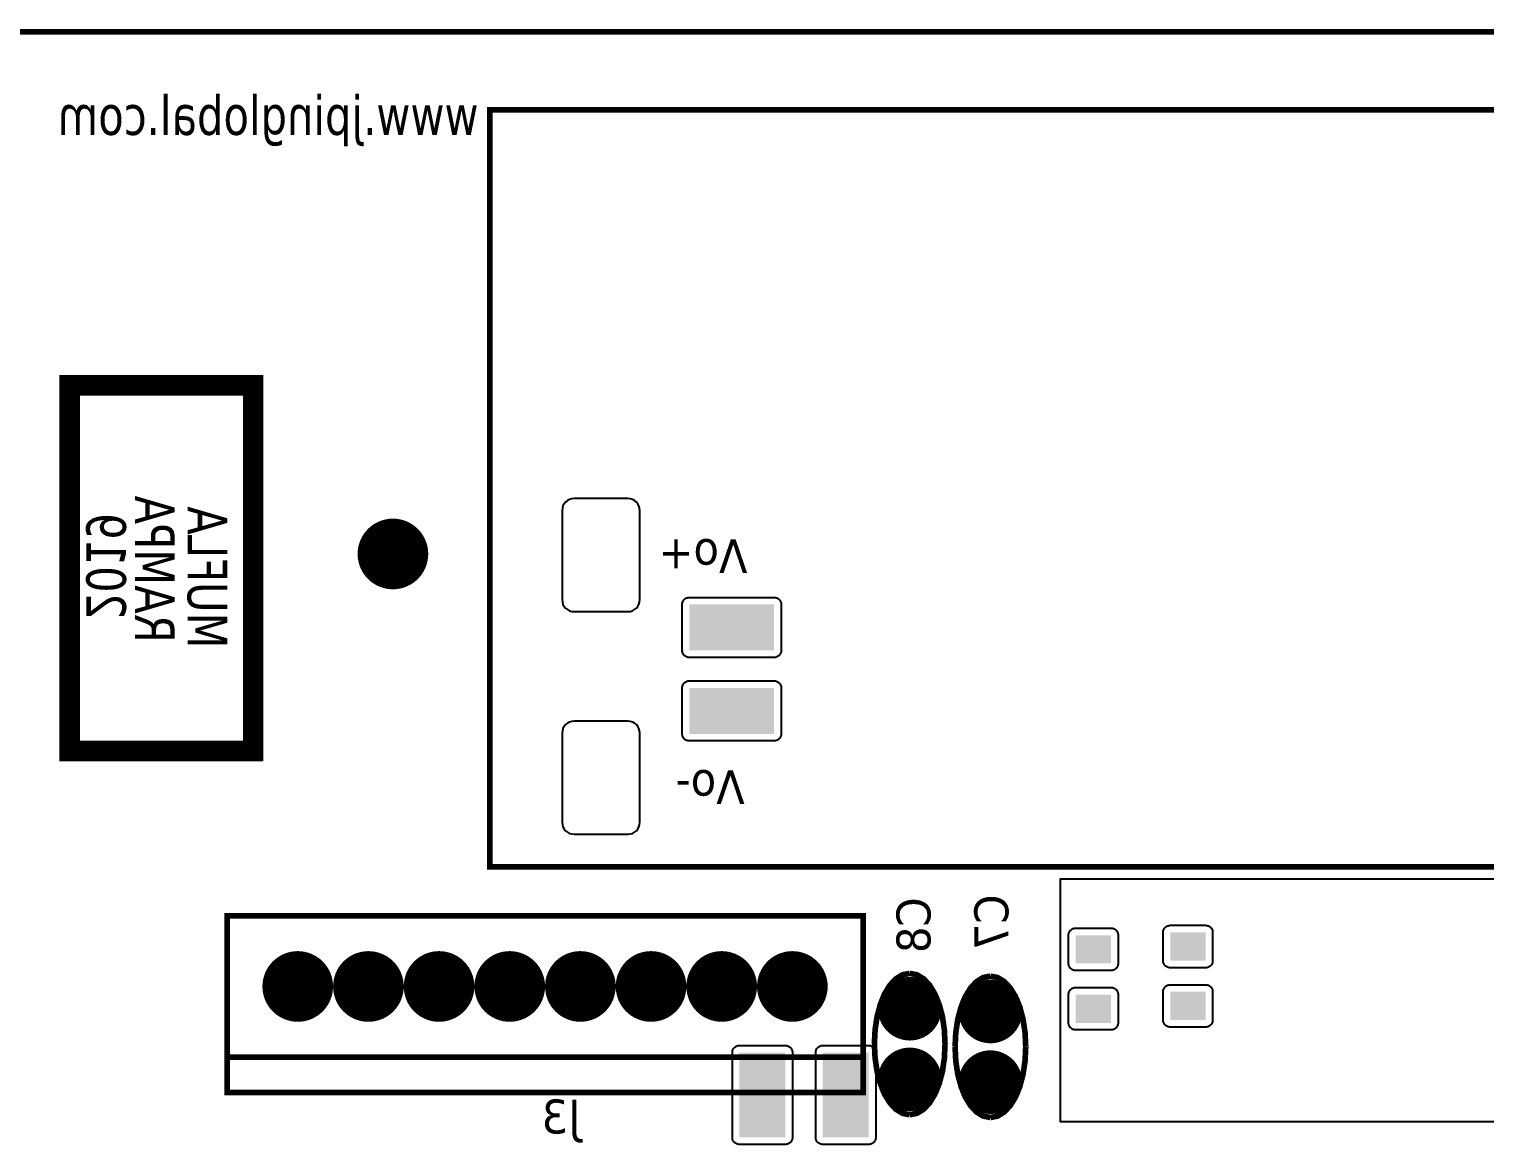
# Model space of a CAD drawing. Header units: millimetres. Extents: x 123.5 to 144.3, y 105.4 to 121.6.
# Drawn here: x 130.453 to 133.852, y 113.351 to 115.956 of the extents above; entities that cross this region are included whole.
import ezdxf

# ---------------------------------------------------------------- set-up
doc = ezdxf.new("R2010")
doc.units = ezdxf.units.MM
doc.layers.add('DESC', color=250, linetype='Continuous')
doc.styles.get("Standard").update_dxf_attribs({"font": 'tahoma.ttf'})

# ---------------------------------------------------------------- blocks, each defined once
blk = doc.blocks.new('RPAD')
blk.add_trace([(-0.5, -0.5), (-0.5, 0.5), (0.5, -0.5), (0.5, 0.5)])
blk = doc.blocks.new('EPAD')
at = {"const_width": 0.5}
blk.add_lwpolyline([(-0.25, 0, 1), (0.25, 0, 1)], format="xyb", close=True, dxfattribs=at)
blk = doc.blocks.new('mufla rampa')
for points, const_width in [([(145.7571, 110.8458), (150.3083, 110.8458), (150.3083, 113.7552), (145.7571, 113.7552), (145.7571, 110.8458)], 0.008), ([(145.7571, 110.8458), (150.3083, 110.8458), (150.3083, 113.7552), (145.7571, 113.7552), (145.7571, 110.8458)], 0.008), ([(145.7571, 110.8458), (150.3083, 110.8458), (150.3083, 113.7552), (145.7571, 113.7552), (145.7571, 110.8458)], 0.008), ([(147.6863, 112.5741), (149.7492, 112.5741), (149.7492, 113.645), (147.6863, 113.645), (147.6863, 112.5741)], 0.008), ([(147.6863, 112.5741), (149.7492, 112.5741), (149.7492, 113.645), (147.6863, 113.645), (147.6863, 112.5741)], 0.008), ([(147.6863, 112.5741), (149.7492, 112.5741), (149.7492, 113.645), (147.6863, 113.645), (147.6863, 112.5741)], 0.008), ([(147.0918, 112.738), (147.3516, 112.738), (147.3516, 113.2552), (147.0918, 113.2552), (147.0918, 112.738)], 0.029), ([(147.0918, 112.738), (147.3516, 112.738), (147.3516, 113.2552), (147.0918, 113.2552), (147.0918, 112.738)], 0.029), ([(147.0918, 112.738), (147.3516, 112.738), (147.3516, 113.2552), (147.0918, 113.2552), (147.0918, 112.738)], 0.029), ([(147.3146, 112.2548), (148.2146, 112.2548), (148.2146, 112.5048), (147.3146, 112.5048), (147.3146, 112.2548)], 0.008), ([(147.3146, 112.2548), (148.2146, 112.2548), (148.2146, 112.5048), (147.3146, 112.5048), (147.3146, 112.2548)], 0.008), ([(147.3146, 112.2548), (148.2146, 112.2548), (148.2146, 112.5048), (147.3146, 112.5048), (147.3146, 112.2548)], 0.008), ([(148.2807, 112.4233), (148.2706, 112.4213), (148.2611, 112.4156), (148.2526, 112.4065), (148.2452, 112.3943), (148.2392, 112.3796), (148.2346, 112.3626), (148.2317, 112.3437), (148.2307, 112.3233)], 0.008), ([(148.2807, 112.4233), (148.2706, 112.4213), (148.2611, 112.4156), (148.2526, 112.4065), (148.2452, 112.3943), (148.2392, 112.3796), (148.2346, 112.3626), (148.2317, 112.3437), (148.2307, 112.3233)], 0.008), ([(148.2807, 112.4233), (148.2706, 112.4213), (148.2611, 112.4156), (148.2526, 112.4065), (148.2452, 112.3943), (148.2392, 112.3796), (148.2346, 112.3626), (148.2317, 112.3437), (148.2307, 112.3233)], 0.008), ([(148.2807, 112.4233), (148.2909, 112.4213), (148.3004, 112.4156), (148.3089, 112.4065), (148.3162, 112.3943), (148.3223, 112.3796), (148.3269, 112.3626), (148.3297, 112.3437), (148.3307, 112.3233)], 0.008), ([(148.2807, 112.4233), (148.2909, 112.4213), (148.3004, 112.4156), (148.3089, 112.4065), (148.3162, 112.3943), (148.3223, 112.3796), (148.3269, 112.3626), (148.3297, 112.3437), (148.3307, 112.3233)], 0.008), ([(148.2807, 112.4233), (148.2909, 112.4213), (148.3004, 112.4156), (148.3089, 112.4065), (148.3162, 112.3943), (148.3223, 112.3796), (148.3269, 112.3626), (148.3297, 112.3437), (148.3307, 112.3233)], 0.008), ([(148.3949, 112.4194), (148.3847, 112.4174), (148.3753, 112.4117), (148.3668, 112.4025), (148.3594, 112.3904), (148.3534, 112.3757), (148.3488, 112.3587), (148.3459, 112.3398), (148.3449, 112.3194)], 0.008), ([(148.3949, 112.4194), (148.3847, 112.4174), (148.3753, 112.4117), (148.3668, 112.4025), (148.3594, 112.3904), (148.3534, 112.3757), (148.3488, 112.3587), (148.3459, 112.3398), (148.3449, 112.3194)], 0.008), ([(148.3949, 112.4194), (148.3847, 112.4174), (148.3753, 112.4117), (148.3668, 112.4025), (148.3594, 112.3904), (148.3534, 112.3757), (148.3488, 112.3587), (148.3459, 112.3398), (148.3449, 112.3194)], 0.008), ([(148.3949, 112.4194), (148.4051, 112.4174), (148.4145, 112.4117), (148.423, 112.4025), (148.4304, 112.3904), (148.4365, 112.3757), (148.441, 112.3587), (148.4439, 112.3398), (148.4449, 112.3194)], 0.008), ([(148.3949, 112.4194), (148.4051, 112.4174), (148.4145, 112.4117), (148.423, 112.4025), (148.4304, 112.3904), (148.4365, 112.3757), (148.441, 112.3587), (148.4439, 112.3398), (148.4449, 112.3194)], 0.008), ([(148.3949, 112.4194), (148.4051, 112.4174), (148.4145, 112.4117), (148.423, 112.4025), (148.4304, 112.3904), (148.4365, 112.3757), (148.441, 112.3587), (148.4439, 112.3398), (148.4449, 112.3194)], 0.008), ([(148.2807, 112.2233), (148.2706, 112.2253), (148.2611, 112.2311), (148.2526, 112.2402), (148.2452, 112.2523), (148.2392, 112.2671), (148.2346, 112.2841), (148.2317, 112.303), (148.2307, 112.3233)], 0.008), ([(148.2807, 112.2233), (148.2706, 112.2253), (148.2611, 112.2311), (148.2526, 112.2402), (148.2452, 112.2523), (148.2392, 112.2671), (148.2346, 112.2841), (148.2317, 112.303), (148.2307, 112.3233)], 0.008), ([(148.2807, 112.2233), (148.2706, 112.2253), (148.2611, 112.2311), (148.2526, 112.2402), (148.2452, 112.2523), (148.2392, 112.2671), (148.2346, 112.2841), (148.2317, 112.303), (148.2307, 112.3233)], 0.008), ([(148.2807, 112.2233), (148.2909, 112.2253), (148.3004, 112.2311), (148.3089, 112.2402), (148.3162, 112.2523), (148.3223, 112.2671), (148.3269, 112.2841), (148.3297, 112.303), (148.3307, 112.3233)], 0.008), ([(148.2807, 112.2233), (148.2909, 112.2253), (148.3004, 112.2311), (148.3089, 112.2402), (148.3162, 112.2523), (148.3223, 112.2671), (148.3269, 112.2841), (148.3297, 112.303), (148.3307, 112.3233)], 0.008), ([(148.2807, 112.2233), (148.2909, 112.2253), (148.3004, 112.2311), (148.3089, 112.2402), (148.3162, 112.2523), (148.3223, 112.2671), (148.3269, 112.2841), (148.3297, 112.303), (148.3307, 112.3233)], 0.008), ([(147.3146, 112.3048), (148.2146, 112.3048)], 0.008), ([(147.3146, 112.3048), (148.2146, 112.3048)], 0.008), ([(147.3146, 112.3048), (148.2146, 112.3048)], 0.008), ([(148.3949, 112.2194), (148.3847, 112.2214), (148.3753, 112.2272), (148.3668, 112.2363), (148.3594, 112.2484), (148.3534, 112.2632), (148.3488, 112.2802), (148.3459, 112.299), (148.3449, 112.3194)], 0.008), ([(148.3949, 112.2194), (148.3847, 112.2214), (148.3753, 112.2272), (148.3668, 112.2363), (148.3594, 112.2484), (148.3534, 112.2632), (148.3488, 112.2802), (148.3459, 112.299), (148.3449, 112.3194)], 0.008), ([(148.3949, 112.2194), (148.3847, 112.2214), (148.3753, 112.2272), (148.3668, 112.2363), (148.3594, 112.2484), (148.3534, 112.2632), (148.3488, 112.2802), (148.3459, 112.299), (148.3449, 112.3194)], 0.008), ([(148.3949, 112.2194), (148.4051, 112.2214), (148.4145, 112.2272), (148.423, 112.2363), (148.4304, 112.2484), (148.4365, 112.2632), (148.441, 112.2802), (148.4439, 112.299), (148.4449, 112.3194)], 0.008), ([(148.3949, 112.2194), (148.4051, 112.2214), (148.4145, 112.2272), (148.423, 112.2363), (148.4304, 112.2484), (148.4365, 112.2632), (148.441, 112.2802), (148.4439, 112.299), (148.4449, 112.3194)], 0.008), ([(148.3949, 112.2194), (148.4051, 112.2214), (148.4145, 112.2272), (148.423, 112.2363), (148.4304, 112.2484), (148.4365, 112.2632), (148.441, 112.2802), (148.4439, 112.299), (148.4449, 112.3194)], 0.008)]:
    blk.add_lwpolyline(points, dxfattribs=dict(const_width=const_width))
for points in [[(147.8057, 112.9351), (147.8817, 112.9351), (147.8852, 112.9354), (147.8884, 112.9364), (147.8913, 112.9379), (147.8938, 112.94), (147.8959, 112.9425), (147.8974, 112.9454), (147.8984, 112.9486), (147.8987, 112.9521), (147.8987, 113.0781), (147.8984, 113.0816), (147.8974, 113.0848), (147.8959, 113.0877), (147.8938, 113.0902), (147.8913, 113.0922), (147.8884, 113.0938), (147.8852, 113.0947), (147.8817, 113.0951), (147.8057, 113.0951), (147.8023, 113.0947), (147.799, 113.0938), (147.7962, 113.0922), (147.7937, 113.0902), (147.7916, 113.0877), (147.79, 113.0848), (147.7891, 113.0816), (147.7887, 113.0781), (147.7887, 112.9521), (147.7891, 112.9486), (147.79, 112.9454), (147.7916, 112.9425), (147.7937, 112.94), (147.7962, 112.9379), (147.799, 112.9364), (147.8023, 112.9354), (147.8057, 112.9351)], [(147.9588, 112.8802), (147.9588, 112.9452), (147.9588, 112.9463), (147.959, 112.9473), (147.9592, 112.9482), (147.9595, 112.9492), (147.96, 112.95), (147.9605, 112.9509), (147.961, 112.9516), (147.9617, 112.9523), (147.9624, 112.953), (147.9631, 112.9535), (147.964, 112.954), (147.9648, 112.9544), (147.9658, 112.9548), (147.9667, 112.955), (147.9677, 112.9552), (147.9688, 112.9552), (148.0888, 112.9552), (148.0898, 112.9552), (148.0908, 112.955), (148.0918, 112.9548), (148.0927, 112.9544), (148.0936, 112.954), (148.0944, 112.9535), (148.0952, 112.953), (148.0959, 112.9523), (148.0965, 112.9516), (148.0971, 112.9509), (148.0976, 112.95), (148.098, 112.9492), (148.0983, 112.9482), (148.0986, 112.9473), (148.0987, 112.9463), (148.0988, 112.9452), (148.0988, 112.8802), (148.0987, 112.8792), (148.0986, 112.8782), (148.0983, 112.8772), (148.098, 112.8763), (148.0976, 112.8754), (148.0971, 112.8746), (148.0965, 112.8738), (148.0959, 112.8731), (148.0952, 112.8725), (148.0944, 112.8719), (148.0936, 112.8714), (148.0927, 112.871), (148.0918, 112.8707), (148.0908, 112.8704), (148.0898, 112.8703), (148.0888, 112.8702), (147.9688, 112.8702), (147.9677, 112.8703), (147.9667, 112.8704), (147.9658, 112.8707), (147.9648, 112.871), (147.964, 112.8714), (147.9631, 112.8719), (147.9624, 112.8725), (147.9617, 112.8731), (147.961, 112.8738), (147.9605, 112.8746), (147.96, 112.8754), (147.9595, 112.8763), (147.9592, 112.8772), (147.959, 112.8782), (147.9588, 112.8792), (147.9588, 112.8802)], [(147.9588, 112.7622), (147.9588, 112.8272), (147.9588, 112.8283), (147.959, 112.8293), (147.9592, 112.8302), (147.9595, 112.8312), (147.96, 112.832), (147.9605, 112.8329), (147.961, 112.8336), (147.9617, 112.8343), (147.9624, 112.835), (147.9631, 112.8355), (147.964, 112.836), (147.9648, 112.8364), (147.9658, 112.8368), (147.9667, 112.837), (147.9677, 112.8372), (147.9688, 112.8372), (148.0888, 112.8372), (148.0898, 112.8372), (148.0908, 112.837), (148.0918, 112.8368), (148.0927, 112.8364), (148.0936, 112.836), (148.0944, 112.8355), (148.0952, 112.835), (148.0959, 112.8343), (148.0965, 112.8336), (148.0971, 112.8329), (148.0976, 112.832), (148.098, 112.8312), (148.0983, 112.8302), (148.0986, 112.8293), (148.0987, 112.8283), (148.0988, 112.8272), (148.0988, 112.7622), (148.0987, 112.7612), (148.0986, 112.7602), (148.0983, 112.7592), (148.098, 112.7583), (148.0976, 112.7574), (148.0971, 112.7566), (148.0965, 112.7558), (148.0959, 112.7551), (148.0952, 112.7545), (148.0944, 112.7539), (148.0936, 112.7534), (148.0927, 112.753), (148.0918, 112.7527), (148.0908, 112.7524), (148.0898, 112.7523), (148.0888, 112.7522), (147.9688, 112.7522), (147.9677, 112.7523), (147.9667, 112.7524), (147.9658, 112.7527), (147.9648, 112.753), (147.964, 112.7534), (147.9631, 112.7539), (147.9624, 112.7545), (147.9617, 112.7551), (147.961, 112.7558), (147.9605, 112.7566), (147.96, 112.7574), (147.9595, 112.7583), (147.9592, 112.7592), (147.959, 112.7602), (147.9588, 112.7612), (147.9588, 112.7622)], [(147.8057, 112.6201), (147.8817, 112.6201), (147.8852, 112.6205), (147.8884, 112.6214), (147.8913, 112.623), (147.8938, 112.625), (147.8959, 112.6275), (147.8974, 112.6304), (147.8984, 112.6336), (147.8987, 112.6371), (147.8987, 112.7631), (147.8984, 112.7666), (147.8974, 112.7698), (147.8959, 112.7727), (147.8938, 112.7752), (147.8913, 112.7773), (147.8884, 112.7788), (147.8852, 112.7798), (147.8817, 112.7801), (147.8057, 112.7801), (147.8023, 112.7798), (147.799, 112.7788), (147.7962, 112.7773), (147.7937, 112.7752), (147.7916, 112.7727), (147.79, 112.7698), (147.7891, 112.7666), (147.7887, 112.7631), (147.7887, 112.6371), (147.7891, 112.6336), (147.79, 112.6304), (147.7916, 112.6275), (147.7937, 112.625), (147.7962, 112.623), (147.799, 112.6214), (147.8023, 112.6205), (147.8057, 112.6201)], [(148.5056, 112.4373), (148.5056, 112.4773), (148.5056, 112.4784), (148.5058, 112.4794), (148.506, 112.4804), (148.5064, 112.4813), (148.5068, 112.4822), (148.5073, 112.483), (148.5078, 112.4838), (148.5085, 112.4845), (148.5092, 112.4851), (148.51, 112.4857), (148.5108, 112.4862), (148.5117, 112.4866), (148.5126, 112.4869), (148.5135, 112.4871), (148.5145, 112.4873), (148.5156, 112.4873), (148.5656, 112.4873), (148.5666, 112.4873), (148.5676, 112.4871), (148.5686, 112.4869), (148.5695, 112.4866), (148.5704, 112.4862), (148.5712, 112.4857), (148.572, 112.4851), (148.5727, 112.4845), (148.5733, 112.4838), (148.5739, 112.483), (148.5744, 112.4822), (148.5748, 112.4813), (148.5751, 112.4804), (148.5754, 112.4794), (148.5755, 112.4784), (148.5756, 112.4773), (148.5756, 112.4373), (148.5755, 112.4363), (148.5754, 112.4353), (148.5751, 112.4343), (148.5748, 112.4334), (148.5744, 112.4325), (148.5739, 112.4317), (148.5733, 112.4309), (148.5727, 112.4302), (148.572, 112.4296), (148.5712, 112.429), (148.5704, 112.4285), (148.5695, 112.4281), (148.5686, 112.4278), (148.5676, 112.4275), (148.5666, 112.4274), (148.5656, 112.4273), (148.5156, 112.4273), (148.5145, 112.4274), (148.5135, 112.4275), (148.5126, 112.4278), (148.5117, 112.4281), (148.5108, 112.4285), (148.51, 112.429), (148.5092, 112.4296), (148.5085, 112.4302), (148.5078, 112.4309), (148.5073, 112.4317), (148.5068, 112.4325), (148.5064, 112.4334), (148.506, 112.4343), (148.5058, 112.4353), (148.5056, 112.4363), (148.5056, 112.4373)], [(148.6394, 112.4413), (148.6394, 112.4813), (148.6395, 112.4823), (148.6396, 112.4833), (148.6399, 112.4843), (148.6402, 112.4852), (148.6406, 112.4861), (148.6411, 112.4869), (148.6417, 112.4877), (148.6423, 112.4884), (148.643, 112.489), (148.6438, 112.4896), (148.6446, 112.4901), (148.6455, 112.4905), (148.6464, 112.4908), (148.6474, 112.4911), (148.6484, 112.4912), (148.6494, 112.4913), (148.6994, 112.4913), (148.7005, 112.4912), (148.7015, 112.4911), (148.7025, 112.4908), (148.7034, 112.4905), (148.7043, 112.4901), (148.7051, 112.4896), (148.7058, 112.489), (148.7066, 112.4884), (148.7072, 112.4877), (148.7078, 112.4869), (148.7083, 112.4861), (148.7087, 112.4852), (148.709, 112.4843), (148.7092, 112.4833), (148.7094, 112.4823), (148.7094, 112.4813), (148.7094, 112.4413), (148.7094, 112.4402), (148.7092, 112.4392), (148.709, 112.4383), (148.7087, 112.4373), (148.7083, 112.4365), (148.7078, 112.4356), (148.7072, 112.4349), (148.7066, 112.4342), (148.7058, 112.4335), (148.7051, 112.433), (148.7043, 112.4325), (148.7034, 112.4321), (148.7025, 112.4317), (148.7015, 112.4315), (148.7005, 112.4313), (148.6994, 112.4313), (148.6494, 112.4313), (148.6484, 112.4313), (148.6474, 112.4315), (148.6464, 112.4317), (148.6455, 112.4321), (148.6446, 112.4325), (148.6438, 112.433), (148.643, 112.4335), (148.6423, 112.4342), (148.6417, 112.4349), (148.6411, 112.4356), (148.6406, 112.4365), (148.6402, 112.4373), (148.6399, 112.4383), (148.6396, 112.4392), (148.6395, 112.4402), (148.6394, 112.4413)], [(148.5056, 112.3533), (148.5056, 112.3933), (148.5056, 112.3944), (148.5058, 112.3954), (148.506, 112.3964), (148.5064, 112.3973), (148.5068, 112.3982), (148.5073, 112.399), (148.5078, 112.3998), (148.5085, 112.4005), (148.5092, 112.4011), (148.51, 112.4017), (148.5108, 112.4022), (148.5117, 112.4026), (148.5126, 112.4029), (148.5135, 112.4031), (148.5145, 112.4033), (148.5156, 112.4033), (148.5656, 112.4033), (148.5666, 112.4033), (148.5676, 112.4031), (148.5686, 112.4029), (148.5695, 112.4026), (148.5704, 112.4022), (148.5712, 112.4017), (148.572, 112.4011), (148.5727, 112.4005), (148.5733, 112.3998), (148.5739, 112.399), (148.5744, 112.3982), (148.5748, 112.3973), (148.5751, 112.3964), (148.5754, 112.3954), (148.5755, 112.3944), (148.5756, 112.3933), (148.5756, 112.3533), (148.5755, 112.3523), (148.5754, 112.3513), (148.5751, 112.3503), (148.5748, 112.3494), (148.5744, 112.3485), (148.5739, 112.3477), (148.5733, 112.3469), (148.5727, 112.3462), (148.572, 112.3456), (148.5712, 112.345), (148.5704, 112.3445), (148.5695, 112.3441), (148.5686, 112.3438), (148.5676, 112.3435), (148.5666, 112.3434), (148.5656, 112.3433), (148.5156, 112.3433), (148.5145, 112.3434), (148.5135, 112.3435), (148.5126, 112.3438), (148.5117, 112.3441), (148.5108, 112.3445), (148.51, 112.345), (148.5092, 112.3456), (148.5085, 112.3462), (148.5078, 112.3469), (148.5073, 112.3477), (148.5068, 112.3485), (148.5064, 112.3494), (148.506, 112.3503), (148.5058, 112.3513), (148.5056, 112.3523), (148.5056, 112.3533)], [(148.6394, 112.3573), (148.6394, 112.3973), (148.6395, 112.3983), (148.6396, 112.3993), (148.6399, 112.4003), (148.6402, 112.4012), (148.6406, 112.4021), (148.6411, 112.4029), (148.6417, 112.4037), (148.6423, 112.4044), (148.643, 112.405), (148.6438, 112.4056), (148.6446, 112.4061), (148.6455, 112.4065), (148.6464, 112.4068), (148.6474, 112.4071), (148.6484, 112.4072), (148.6494, 112.4073), (148.6994, 112.4073), (148.7005, 112.4072), (148.7015, 112.4071), (148.7025, 112.4068), (148.7034, 112.4065), (148.7043, 112.4061), (148.7051, 112.4056), (148.7058, 112.405), (148.7066, 112.4044), (148.7072, 112.4037), (148.7078, 112.4029), (148.7083, 112.4021), (148.7087, 112.4012), (148.709, 112.4003), (148.7092, 112.3993), (148.7094, 112.3983), (148.7094, 112.3973), (148.7094, 112.3573), (148.7094, 112.3562), (148.7092, 112.3552), (148.709, 112.3543), (148.7087, 112.3533), (148.7083, 112.3525), (148.7078, 112.3516), (148.7072, 112.3509), (148.7066, 112.3502), (148.7058, 112.3495), (148.7051, 112.349), (148.7043, 112.3485), (148.7034, 112.3481), (148.7025, 112.3477), (148.7015, 112.3475), (148.7005, 112.3473), (148.6994, 112.3473), (148.6494, 112.3473), (148.6484, 112.3473), (148.6474, 112.3475), (148.6464, 112.3477), (148.6455, 112.3481), (148.6446, 112.3485), (148.6438, 112.349), (148.643, 112.3495), (148.6423, 112.3502), (148.6417, 112.3509), (148.6411, 112.3516), (148.6406, 112.3525), (148.6402, 112.3533), (148.6399, 112.3543), (148.6396, 112.3552), (148.6395, 112.3562), (148.6394, 112.3573)], [(148.1047, 112.1813), (148.0397, 112.1813), (148.0387, 112.1814), (148.0376, 112.1815), (148.0367, 112.1817), (148.0358, 112.1821), (148.0349, 112.1825), (148.0341, 112.183), (148.0333, 112.1836), (148.0326, 112.1842), (148.0319, 112.1849), (148.0314, 112.1857), (148.0309, 112.1865), (148.0305, 112.1874), (148.0301, 112.1883), (148.0299, 112.1893), (148.0297, 112.1903), (148.0297, 112.1913), (148.0297, 112.3113), (148.0297, 112.3123), (148.0299, 112.3133), (148.0301, 112.3143), (148.0305, 112.3152), (148.0309, 112.3161), (148.0314, 112.3169), (148.0319, 112.3177), (148.0326, 112.3184), (148.0333, 112.3191), (148.0341, 112.3196), (148.0349, 112.3201), (148.0358, 112.3205), (148.0367, 112.3209), (148.0376, 112.3211), (148.0387, 112.3213), (148.0397, 112.3213), (148.1047, 112.3213), (148.1057, 112.3213), (148.1067, 112.3211), (148.1077, 112.3209), (148.1086, 112.3205), (148.1095, 112.3201), (148.1103, 112.3196), (148.1111, 112.3191), (148.1118, 112.3184), (148.1124, 112.3177), (148.113, 112.3169), (148.1135, 112.3161), (148.1139, 112.3152), (148.1143, 112.3143), (148.1145, 112.3133), (148.1146, 112.3123), (148.1147, 112.3113), (148.1147, 112.1913), (148.1146, 112.1903), (148.1145, 112.1893), (148.1143, 112.1883), (148.1139, 112.1874), (148.1135, 112.1865), (148.113, 112.1857), (148.1124, 112.1849), (148.1118, 112.1842), (148.1111, 112.1836), (148.1103, 112.183), (148.1095, 112.1825), (148.1086, 112.1821), (148.1077, 112.1817), (148.1067, 112.1815), (148.1057, 112.1814), (148.1047, 112.1813)], [(148.2227, 112.1813), (148.1577, 112.1813), (148.1567, 112.1814), (148.1556, 112.1815), (148.1547, 112.1817), (148.1538, 112.1821), (148.1529, 112.1825), (148.1521, 112.183), (148.1513, 112.1836), (148.1506, 112.1842), (148.1499, 112.1849), (148.1494, 112.1857), (148.1489, 112.1865), (148.1485, 112.1874), (148.1481, 112.1883), (148.1479, 112.1893), (148.1477, 112.1903), (148.1477, 112.1913), (148.1477, 112.3113), (148.1477, 112.3123), (148.1479, 112.3133), (148.1481, 112.3143), (148.1485, 112.3152), (148.1489, 112.3161), (148.1494, 112.3169), (148.1499, 112.3177), (148.1506, 112.3184), (148.1513, 112.3191), (148.1521, 112.3196), (148.1529, 112.3201), (148.1538, 112.3205), (148.1547, 112.3209), (148.1556, 112.3211), (148.1567, 112.3213), (148.1577, 112.3213), (148.2227, 112.3213), (148.2237, 112.3213), (148.2247, 112.3211), (148.2257, 112.3209), (148.2266, 112.3205), (148.2275, 112.3201), (148.2283, 112.3196), (148.2291, 112.3191), (148.2298, 112.3184), (148.2304, 112.3177), (148.231, 112.3169), (148.2315, 112.3161), (148.2319, 112.3152), (148.2323, 112.3143), (148.2325, 112.3133), (148.2326, 112.3123), (148.2327, 112.3113), (148.2327, 112.1913), (148.2326, 112.1903), (148.2325, 112.1893), (148.2323, 112.1883), (148.2319, 112.1874), (148.2315, 112.1865), (148.231, 112.1857), (148.2304, 112.1849), (148.2298, 112.1842), (148.2291, 112.1836), (148.2283, 112.183), (148.2275, 112.1825), (148.2266, 112.1821), (148.2257, 112.1817), (148.2247, 112.1815), (148.2237, 112.1814), (148.2227, 112.1813)]]:
    blk.add_lwpolyline(points, close=True)
blk.add_lwpolyline([(149.7726, 112.2132), (148.4942, 112.2132), (148.4942, 112.5569), (149.7726, 112.5569), (149.7726, 112.2132)])
for p, xscale, yscale in [((147.5493, 113.0167), 0.1, 0.1), ((147.4146, 112.4048), 0.1, 0.1), ((147.5146, 112.4048), 0.1, 0.1), ((147.6146, 112.4048), 0.1, 0.1), ((147.7146, 112.4048), 0.1, 0.1), ((147.8146, 112.4048), 0.1, 0.1), ((147.9146, 112.4048), 0.1, 0.1), ((148.0146, 112.4048), 0.1, 0.1), ((148.1146, 112.4048), 0.1, 0.1), ((148.2807, 112.3733), 0.09, 0.09), ((148.3949, 112.3694), 0.09, 0.09), ((148.2807, 112.2733), 0.09, 0.09), ((148.3949, 112.2694), 0.09, 0.09)]:
    blk.add_blockref('EPAD', p, dxfattribs=dict(xscale=xscale, yscale=yscale))
for p, xscale, yscale, rotation in [((148.0288, 112.9127), 0.065, 0.12, 90), ((148.0288, 112.7947), 0.065, 0.12, 90), ((148.5406, 112.4573), 0.04, 0.05, 90), ((148.6744, 112.4613), 0.04, 0.05, 90), ((148.5406, 112.3733), 0.04, 0.05, 90), ((148.6744, 112.3773), 0.04, 0.05, 90), ((148.0722, 112.2513), 0.065, 0.12, 180), ((148.1902, 112.2513), 0.065, 0.12, 180)]:
    blk.add_blockref('RPAD', p, dxfattribs=dict(xscale=xscale, yscale=yscale, rotation=rotation))
at = {"text_generation_flag": 2}
for s, height, width, p in [('www.jpinglobal.com', 0.056, 0.892857, (147.6705, 113.6096)), ('www.jpinglobal.com', 0.056, 0.892857, (147.6705, 113.6096)), ('www.jpinglobal.com', 0.056, 0.892857, (147.6705, 113.6096)), ('J3', 0.048, 1.041667, (147.8146, 112.1968)), ('J3', 0.048, 1.041667, (147.8146, 112.1968)), ('J3', 0.048, 1.041667, (147.8146, 112.1968))]:
    blk.add_text(s, height=height, dxfattribs=dict(at, width=width)).set_placement(p)
for s, height, rotation, width, p in [('RAMPA', 0.056, 270, 0.892857, (147.1843, 112.8911)), ('RAMPA', 0.056, 270, 0.892857, (147.1843, 112.8911)), ('RAMPA', 0.056, 270, 0.892857, (147.1843, 112.8911)), ('2019', 0.056, 270, 0.892857, (147.1154, 112.9245)), ('2019', 0.056, 270, 0.892857, (147.1154, 112.9245)), ('2019', 0.056, 270, 0.892857, (147.1154, 112.9245)), ('MUFLA', 0.056, 270, 0.892857, (147.2588, 112.8829)), ('MUFLA', 0.056, 270, 0.892857, (147.2588, 112.8829)), ('MUFLA', 0.056, 270, 0.892857, (147.2588, 112.8829)), ('C8', 0.048, 90, 1.041667, (148.31, 112.5308)), ('C8', 0.048, 90, 1.041667, (148.31, 112.5308)), ('C8', 0.048, 90, 1.041667, (148.31, 112.5308)), ('C7', 0.048, 90, 1.041667, (148.4202, 112.5348)), ('C7', 0.048, 90, 1.041667, (148.4202, 112.5348)), ('C7', 0.048, 90, 1.041667, (148.4202, 112.5348))]:
    blk.add_text(s, height=height, rotation=rotation, dxfattribs=dict(at, width=width)).set_placement(p)
at = {"width": 1.041667}
for s, p in [('Vo+', (148.0511, 113.0376)), ('Vo+', (148.0511, 113.0376)), ('Vo+', (148.0511, 113.0376)), ('Vo-', (148.0472, 112.7108)), ('Vo-', (148.0472, 112.7108)), ('Vo-', (148.0472, 112.7108))]:
    blk.add_text(s, height=0.048, rotation=180, dxfattribs=at).set_placement(p)

msp = doc.modelspace()

# ---------------------------------------------------------------- block references
at = {"layer": 'DESC', "xscale": 1.65, "yscale": 1.65, "zscale": 1.65}
msp.add_blockref('mufla rampa', (-112.1538, -71.7467), dxfattribs=at)

doc.saveas('drawing.dxf')
